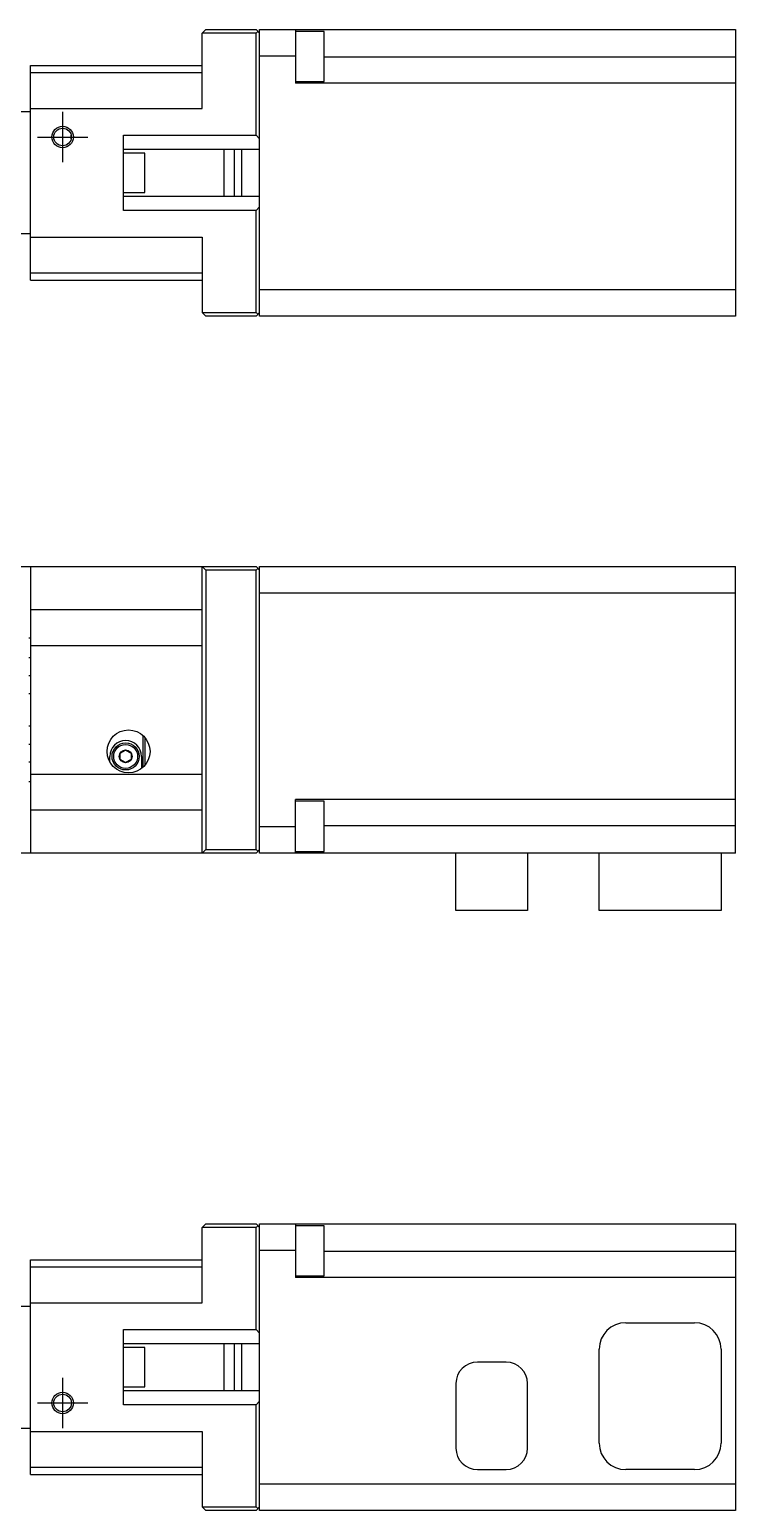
# Model space of a CAD drawing. Extents: x 0 to 579, y -8 to 217.
# Drawn here: x 175.9 to 274.4, y 10 to 216.8 of the extents above; entities that cross this region are included whole.
import ezdxf

# ---------------------------------------------------------------- set-up
doc = ezdxf.new("R2010")
doc.units = 0
doc.header["$LTSCALE"] = 0.5
doc.linetypes.add('CENTER', pattern=[50.8, 31.75, -6.35, 6.35, -6.35])
for name, color, linetype in [('MSM_CENTER', 1, 'CENTER'), ('MSM_CONTINUOUS', 7, 'CONTINUOUS'), ('MSM_NARROW', 5, 'CONTINUOUS')]:
    doc.layers.add(name, color=color, linetype=linetype)

msp = doc.modelspace()

# ---------------------------------------------------------------- linework, layer by layer
at = {"layer": 'MSM_CENTER'}
for p, q in [((180.5, 205.3), (180.5, 198.3)), ((177, 201.8), (184, 201.8)), ((180.5, 28.5), (180.5, 21.5)), ((177, 25), (184, 25))]:
    msp.add_line(p, q, dxfattribs=at)
at = {"layer": 'MSM_CONTINUOUS'}
for p, q in [((200.5, 216.8), (200, 216.3)), ((207.5, 216.3), (200, 216.3)), ((200, 205.8), (200, 216.3)), ((200.5, 216.8), (207.5, 216.8)), ((208, 216.3), (207.5, 216.8)), ((207.5, 216.3), (207.75, 216.55)), ((207.5, 202.05), (207.5, 216.3)), ((208, 176.8), (208, 216.8)), ((208, 216.8), (274.4, 216.8)), ((213, 216.8), (213, 209.31)), ((217, 216.56), (213, 216.56)), ((217, 209.56), (217, 216.56)), ((274.4, 216.8), (274.4, 176.8)), ((213, 213.1), (208, 213.1)), ((217, 213.01), (274.4, 213.01)), ((176, 181.8), (176, 211.8)), ((176, 211.8), (200, 211.8)), ((176, 210.8), (200, 210.8)), ((213, 209.56), (217, 209.56)), ((274.4, 209.31), (213, 209.31)), ((176, 205.3), (160.5, 205.3)), ((176, 205.8), (200, 205.8)), ((181.7, 201.53), (181.7, 202.07)), ((189, 202.05), (207.5, 202.05)), ((189, 191.55), (189, 202.05)), ((208, 201.55), (207.5, 202.05)), ((208, 200.05), (189, 200.05)), ((192, 199.55), (189, 199.55)), ((192, 194.05), (192, 199.55)), ((203, 200.05), (203, 193.55)), ((204.5, 193.55), (204.5, 200.05)), ((205.5, 193.55), (205.5, 200.05)), ((189, 194.05), (192, 194.05)), ((189, 193.55), (208, 193.55)), ((207.5, 191.55), (189, 191.55)), ((207.5, 191.55), (208, 192.05)), ((207.5, 177.3), (207.5, 191.55)), ((176, 188.3), (160.5, 188.3)), ((176, 187.8), (200, 187.8)), ((200, 187.8), (200, 177.3)), ((200, 182.8), (176, 182.8)), ((176, 181.8), (200, 181.8)), ((208, 180.5), (274.4, 180.5)), ((200, 177.3), (207.5, 177.3)), ((200, 177.3), (200.5, 176.8)), ((207.5, 176.8), (200.5, 176.8)), ((207.75, 177.05), (207.5, 177.3)), ((207.5, 176.8), (208, 177.3)), ((274.4, 176.8), (208, 176.8)), ((147, 141.8), (207.5, 141.8)), ((176, 141.8), (176, 101.8)), ((200, 141.8), (200.5, 141.3)), ((200, 101.8), (200, 141.8)), ((207.5, 141.3), (200.5, 141.3)), ((200.5, 141.3), (200.5, 102.3)), ((208, 141.3), (207.5, 141.8)), ((207.5, 141.3), (207.75, 141.55)), ((207.5, 102.3), (207.5, 141.3)), ((208, 101.8), (208, 141.8)), ((208, 141.8), (274.4, 141.8)), ((274.4, 101.8), (274.4, 141.8)), ((274.4, 138.1), (208, 138.1)), ((176, 135.8), (200, 135.8)), ((176, 131.8), (175.8, 131.8)), ((176, 130.8), (200, 130.8)), ((176, 129.07), (175.8, 129.07)), ((176, 126.57), (175.8, 126.57)), ((175.8, 124.07), (176, 124.07)), ((176, 119.53), (175.8, 119.53)), ((191.7, 118.24), (191.7, 113.76)), ((192, 117.93), (192, 114.07)), ((175.8, 117.03), (176, 117.03)), ((188.55, 115.73), (189.3, 116.17)), ((189.3, 116.17), (190.05, 115.73)), ((192, 117.8), (192.1, 117.8)), ((175.8, 114.53), (176, 114.53)), ((187.1, 114.5), (187.1, 115.3)), ((188.55, 114.87), (188.55, 115.73)), ((189.3, 114.43), (188.55, 114.87)), ((190.05, 114.87), (189.3, 114.43)), ((190.05, 115.73), (190.05, 114.87)), ((191.5, 115.3), (191.5, 113.6)), ((175.8, 111.8), (176, 111.8)), ((176, 112.8), (200, 112.8)), ((200, 107.8), (176, 107.8)), ((213, 101.8), (213, 109.29)), ((274.4, 109.29), (213, 109.29)), ((217, 109.04), (213, 109.04)), ((217, 102.04), (217, 109.04)), ((208, 105.5), (213, 105.5)), ((274.4, 105.59), (217, 105.59)), ((207.5, 101.8), (70.5, 101.8)), ((200.5, 102.3), (200, 101.8)), ((200.5, 102.3), (207.5, 102.3)), ((207.75, 102.05), (207.5, 102.3)), ((207.5, 101.8), (208, 102.3)), ((274.4, 101.8), (208, 101.8)), ((213, 102.04), (217, 102.04)), ((235.4, 93.8), (235.4, 101.8)), ((245.4, 101.8), (245.4, 93.8)), ((255.4, 93.8), (255.4, 101.8)), ((272.4, 101.8), (272.4, 93.8)), ((245.4, 93.8), (235.4, 93.8)), ((272.4, 93.8), (255.4, 93.8)), ((200.5, 50), (200, 49.5)), ((200.5, 50), (207.5, 50)), ((208, 49.5), (207.5, 50)), ((207.5, 49.5), (207.75, 49.75)), ((208, 10), (208, 50)), ((208, 50), (274.4, 50)), ((213, 50), (213, 42.51)), ((217, 49.76), (213, 49.76)), ((217, 42.76), (217, 49.76)), ((274.4, 50), (274.4, 10)), ((207.5, 49.5), (200, 49.5)), ((200, 39), (200, 49.5)), ((207.5, 35.25), (207.5, 49.5)), ((213, 46.3), (208, 46.3)), ((217, 46.21), (274.4, 46.21)), ((176, 45), (200, 45)), ((176, 15), (176, 45)), ((176, 44), (200, 44)), ((213, 42.76), (217, 42.76)), ((274.4, 42.51), (213, 42.51)), ((160.5, 38.5), (176, 38.5)), ((176, 39), (200, 39)), ((189, 24.75), (189, 35.25)), ((189, 35.25), (207.5, 35.25)), ((208, 34.75), (207.5, 35.25)), ((259.1, 36.2), (268.7, 36.2)), ((208, 33.25), (189, 33.25)), ((203, 33.25), (203, 26.75)), ((204.5, 26.75), (204.5, 33.25)), ((205.5, 26.75), (205.5, 33.25)), ((192, 32.75), (189, 32.75)), ((192, 27.25), (192, 32.75)), ((255.4, 19.4), (255.4, 32.5)), ((272.4, 32.5), (272.4, 19.4)), ((242.4, 30.7), (238.4, 30.7)), ((189, 27.25), (192, 27.25)), ((235.4, 27.7), (235.4, 18.7)), ((245.4, 18.7), (245.4, 27.7)), ((189, 26.75), (208, 26.75)), ((207.5, 24.75), (208, 25.25)), ((207.5, 24.75), (189, 24.75)), ((207.5, 10.5), (207.5, 24.75)), ((163.5, 21.5), (176, 21.5)), ((176, 21), (200, 21)), ((200, 21), (200, 10.5)), ((200, 16), (176, 16)), ((176, 15), (200, 15)), ((238.4, 15.7), (242.4, 15.7)), ((268.7, 15.7), (259.1, 15.7)), ((208, 13.7), (274.4, 13.7)), ((200, 10.5), (207.5, 10.5)), ((200, 10.5), (200.5, 10)), ((207.75, 10.25), (207.5, 10.5)), ((207.5, 10), (208, 10.5)), ((207.5, 10), (200.5, 10)), ((274.4, 10), (208, 10))]:
    msp.add_line(p, q, dxfattribs=at)
for centre, radius in [((180.5, 201.8), 1.23), ((189.7, 116), 3), ((189.3, 115.3), 1.9), ((189.3, 115.3), 1.67), ((189.3, 115.3), 0.9), ((180.5, 25), 1.23)]:
    msp.add_circle(centre, radius, dxfattribs=at)
for centre, radius, start, end in [((189.3, 115.3), 2.2, 0.0004, 179.9996), ((259.1, 32.5), 3.7, 90, 180), ((268.7, 32.5), 3.7, 0, 90), ((238.4, 27.7), 3, 90, 180), ((242.4, 27.7), 3, 0, 90), ((238.4, 18.7), 3, 180, 270), ((242.4, 18.7), 3, 270, 0), ((259.1, 19.4), 3.7, 180, 270), ((268.7, 19.4), 3.7, 270, 0)]:
    msp.add_arc(centre, radius, start, end, dxfattribs=at)
at = {"layer": 'MSM_NARROW'}
for centre in [(180.5, 201.8), (180.5, 25)]:
    msp.add_circle(centre, 1.5, dxfattribs=at)

doc.saveas('drawing.dxf')
